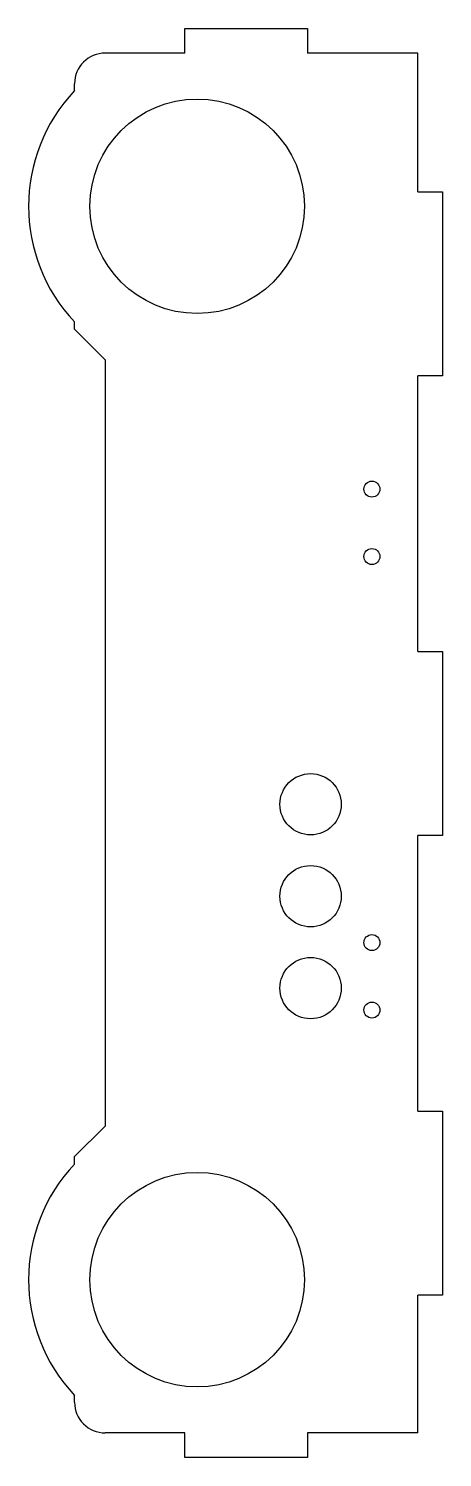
# Model space of a CAD drawing. Header units: millimetres. Extents: x 523 to 658, y 231 to 698.
import ezdxf

# ---------------------------------------------------------------- set-up
doc = ezdxf.new("R2010")
doc.units = ezdxf.units.MM

msp = doc.modelspace()

# ---------------------------------------------------------------- linework, layer by layer
at = {"color": 7, "linetype": 'Continuous', "lineweight": 25}
for p, q in [((573.54, 689.51), (573.54, 697.51)), ((573.54, 697.51), (613.54, 697.51)), ((613.54, 697.51), (613.54, 689.51)), ((573.54, 689.51), (547.54, 689.51)), ((649.54, 689.51), (613.54, 689.51)), ((649.54, 644.21), (649.54, 689.51)), ((537.54, 677.26), (537.54, 679.51)), ((649.54, 644.21), (657.54, 644.21)), ((657.54, 644.21), (657.54, 584.21)), ((537.54, 599.36), (537.54, 601.76)), ((537.54, 599.36), (547.54, 589.36)), ((547.54, 589.36), (547.54, 339.36)), ((657.54, 584.21), (649.54, 584.21)), ((649.54, 494.21), (649.54, 584.21)), ((649.54, 494.21), (657.54, 494.21)), ((657.54, 494.21), (657.54, 434.21)), ((657.54, 434.21), (649.54, 434.21)), ((649.54, 344.21), (649.54, 434.21)), ((649.54, 344.21), (657.54, 344.21)), ((657.54, 344.21), (657.54, 284.21)), ((547.54, 339.36), (537.54, 329.36)), ((537.54, 326.96), (537.54, 329.36)), ((657.54, 284.21), (649.54, 284.21)), ((649.54, 239.21), (649.54, 284.21)), ((537.54, 249.21), (537.54, 251.46)), ((573.54, 239.21), (547.54, 239.21)), ((573.54, 231.21), (573.54, 239.21)), ((613.54, 239.21), (613.54, 231.21)), ((649.54, 239.21), (613.54, 239.21)), ((613.54, 231.21), (573.54, 231.21))]:
    msp.add_line(p, q, dxfattribs=at)
for centre, radius in [((577.54, 639.51), 35), ((634.54, 547.21), 2.6), ((634.54, 525.21), 2.6), ((614.54, 444.36), 10), ((614.54, 414.36), 10), ((634.54, 399.21), 2.6), ((614.54, 384.36), 10), ((634.54, 377.21), 2.6), ((577.54, 289.21), 35)]:
    msp.add_circle(centre, radius, dxfattribs=at)
for centre, radius, start, end in [((547.54, 679.51), 10, 90, 180), ((577.54, 639.51), 55, 136.6582, 223.3418), ((577.54, 289.21), 55, 136.6582, 223.3418), ((547.54, 249.21), 10, 180, 270)]:
    msp.add_arc(centre, radius, start, end, dxfattribs=at)

doc.saveas('drawing.dxf')
